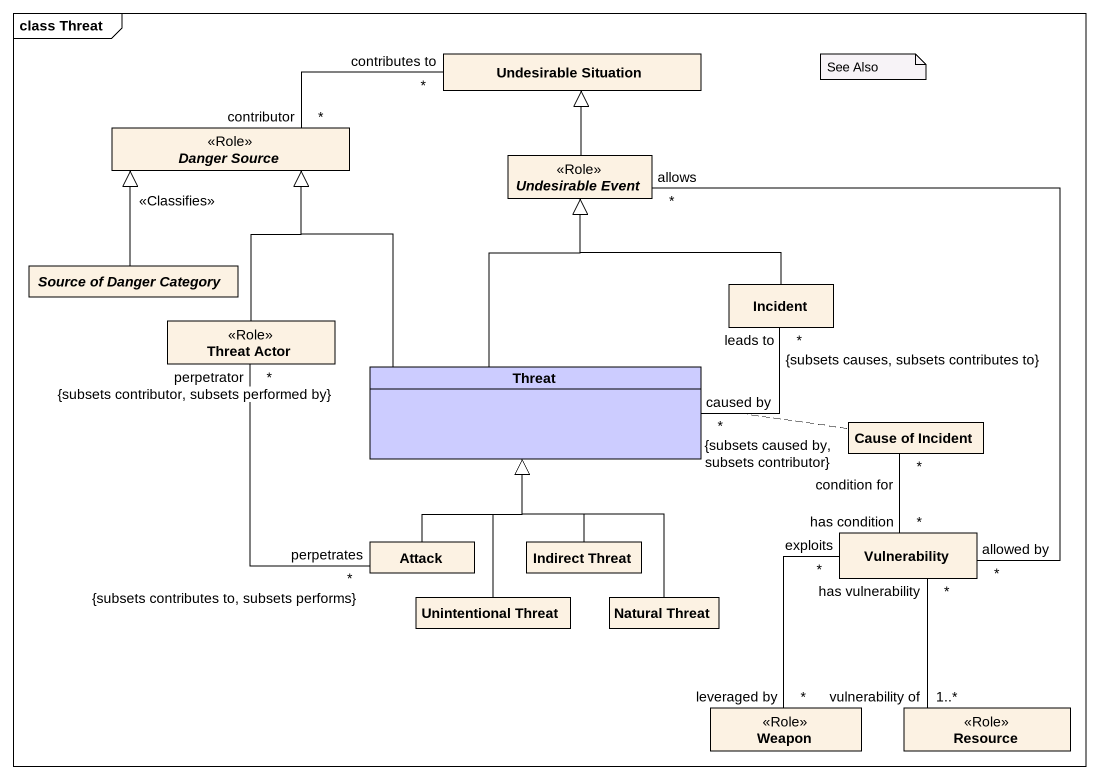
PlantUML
@startuml
mainframe class Threat
hide circle
hide empty members
class "Undesirable Situation" as Undesirable_Situation
abstract class "Danger Source" as Danger_Source <<Role>>
abstract class "Undesirable Event" as Undesirable_Event <<Role>>
abstract class "Source of Danger Category" as Source_of_Danger_Category
class Incident
class "Threat Actor" as Threat_Actor <<Role>>
class Threat #CCCCFF
class "Cause of Incident" as Cause_of_Incident
class Attack
class "Indirect Threat" as Indirect_Threat
class Vulnerability
class "Unintentional Threat" as Unintentional_Threat
class "Natural Threat" as Natural_Threat
class Weapon <<Role>>
class Resource <<Role>>
Undesirable_Situation "contributes to\n*" -left- "contributor\n*" Danger_Source
Undesirable_Event -up-|> Undesirable_Situation
Source_of_Danger_Category -up-|> Danger_Source : <<Classifies>>
Incident -up-|> Undesirable_Event
Threat_Actor -up-|> Danger_Source
Threat_Actor "perpetrator\n{subsets contributor, subsets performed by}\n*" -- "perpetrates\n{subsets contributes to, subsets performs}\n*" Attack
Threat -up-|> Danger_Source
Threat -up-|> Undesirable_Event
Threat "caused by\n{subsets caused by, subsets contributor}\n*" -right- "leads to\n{subsets causes, subsets contributes to}\n*" Incident
(Threat, Incident) .. Cause_of_Incident
Attack -up-|> Threat
Indirect_Threat -up-|> Threat
Vulnerability "allowed by\n*" -up- "allows\n*" Undesirable_Event
Vulnerability "has condition\n*" -up- "condition for\n*" Cause_of_Incident
Vulnerability "has vulnerability\n*" -- "vulnerability of\n1..*" Resource
Unintentional_Threat -up-|> Threat
Natural_Threat -up-|> Threat
Weapon "leveraged by\n*" -up- "exploits\n*" Vulnerability
note as N1
  See Also
end note
@enduml
